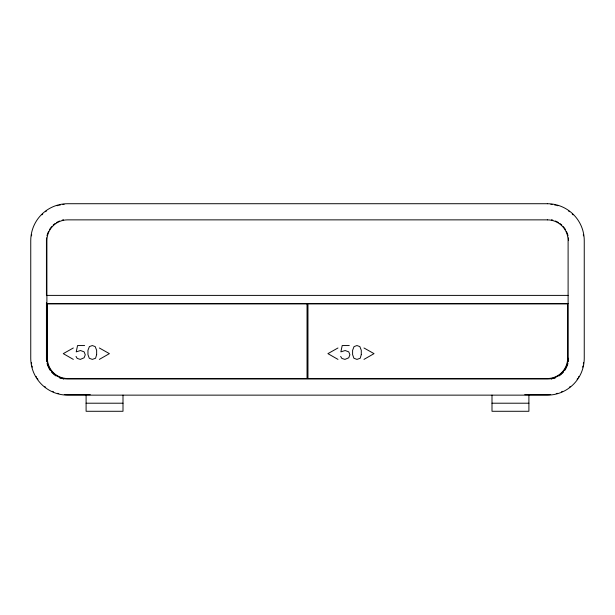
<?xml version="1.0" encoding="UTF-8"?>
<svg xmlns="http://www.w3.org/2000/svg" width="615" height="615" viewBox="0 0 615 615"><rect width="100%" height="100%" fill="white"/><g stroke="black" fill="none" stroke-linecap="round" stroke-linejoin="round"><path stroke-width="0.92" d="M99.338 359.391L109.393 353.64L99.338 347.982M363.98 359.391L374.035 353.64L363.98 347.982M73.316 347.982L63.268 353.64L73.316 359.391M337.966 347.982L327.91 353.64L337.966 359.391M46.894 295.392L568.106 295.392M46.894 303.464L568.106 303.464M84.632 345.553L77.559 345.553L76.222 351.857L80.519 350.527L84.109 351.857L85.262 354.763L84.109 357.784L80.311 359.391L77.221 358.43L76.014 356.416M349.274 345.553L342.201 345.553L340.871 351.857L345.161 350.527L348.751 351.857L349.904 354.763L348.751 357.784L344.954 359.391L341.863 358.43L340.656 356.416M90.251 394.676L67.65 394.676A36.439 36.439 0 0 1 64.291 394.523M524.749 394.676L547.35 394.676A36.439 36.439 0 0 0 550.709 394.523M86.1 403.209L123 403.209M492 403.209L528.9 403.209M528.9 395.138L528.9 411.281L492 411.281L492 395.138M123 395.138L123 411.281L86.1 411.281L86.1 395.138M46.433 295.123L46.433 240.619A21.218 21.218 0 0 1 46.617 237.851M46.433 302.772L46.433 358.238A21.218 21.218 0 0 0 46.686 361.489M551.486 219.809A21.218 21.218 0 0 1 552.839 220.124M555.468 221.016A21.218 21.218 0 0 1 556.106 221.292M556.736 221.592A21.218 21.218 0 0 1 557.351 221.907M557.959 222.246A21.218 21.218 0 0 1 558.551 222.599M559.712 223.376A21.218 21.218 0 0 1 561.856 225.136M563.302 226.628A21.218 21.218 0 0 1 564.186 227.704M564.593 228.257A21.218 21.218 0 0 1 565.37 229.418M566.377 231.232A21.218 21.218 0 0 1 566.676 231.863M566.953 232.501A21.218 21.218 0 0 1 567.445 233.8M567.653 234.461A21.218 21.218 0 0 1 568.014 235.799M568.383 237.851A21.218 21.218 0 0 1 568.567 240.619M568.567 358.238A21.218 21.218 0 0 1 568.314 361.489M567.929 363.411A21.218 21.218 0 0 1 567.568 364.672M567.361 365.287A21.218 21.218 0 0 1 566.892 366.509M566.623 367.109A21.218 21.218 0 0 1 566.346 367.693M566.046 368.277A21.218 21.218 0 0 1 565.723 368.846M565.393 369.407A21.218 21.218 0 0 1 564.67 370.499M563.463 372.044A21.218 21.218 0 0 1 562.118 373.466M561.641 373.92A21.218 21.218 0 0 1 560.649 374.766M560.134 375.173A21.218 21.218 0 0 1 559.073 375.926M555.622 377.779A21.218 21.218 0 0 1 555.014 378.025M554.399 378.248A21.218 21.218 0 0 1 553.784 378.456M551.886 378.963A21.218 21.218 0 0 1 551.248 379.094M583.512 362.712A36.439 36.439 0 0 1 583.358 363.826M582.943 366.033A36.439 36.439 0 0 1 582.689 367.124M578.907 376.457A36.439 36.439 0 0 1 578.331 377.418M577.723 378.363A36.439 36.439 0 0 1 577.093 379.294M570.197 386.627A36.439 36.439 0 0 1 569.305 387.319M562.579 391.34A36.439 36.439 0 0 1 561.557 391.793M557.321 393.285A36.439 36.439 0 0 1 556.237 393.577M550.925 204.357A36.439 36.439 0 0 1 552.109 204.495M554.461 204.88A36.439 36.439 0 0 1 555.622 205.133M556.783 205.425A36.439 36.439 0 0 1 557.928 205.748M568.575 210.999A36.439 36.439 0 0 1 569.536 211.714M572.258 214.02A36.439 36.439 0 0 1 573.119 214.85M583.304 234.684A36.439 36.439 0 0 1 583.474 235.86M46.986 235.799A21.218 21.218 0 0 1 47.347 234.461M47.555 233.8A21.218 21.218 0 0 1 48.047 232.501M48.324 231.863A21.218 21.218 0 0 1 48.623 231.232M49.631 229.418A21.218 21.218 0 0 1 50.407 228.257M50.814 227.704A21.218 21.218 0 0 1 51.698 226.628M53.144 225.136A21.218 21.218 0 0 1 55.289 223.376M56.449 222.599A21.218 21.218 0 0 1 57.041 222.246M57.649 221.907A21.218 21.218 0 0 1 58.264 221.592M58.894 221.292A21.218 21.218 0 0 1 59.532 221.016M62.161 220.124A21.218 21.218 0 0 1 63.514 219.809M63.752 379.094A21.218 21.218 0 0 1 63.114 378.963M61.216 378.456A21.218 21.218 0 0 1 60.601 378.248M59.986 378.025A21.218 21.218 0 0 1 59.378 377.779M55.927 375.926A21.218 21.218 0 0 1 54.866 375.173M54.351 374.766A21.218 21.218 0 0 1 53.359 373.92M52.882 373.466A21.218 21.218 0 0 1 51.537 372.044M50.33 370.499A21.218 21.218 0 0 1 49.607 369.407M49.277 368.846A21.218 21.218 0 0 1 48.954 368.277M48.654 367.693A21.218 21.218 0 0 1 48.377 367.109M48.108 366.509A21.218 21.218 0 0 1 47.639 365.287M47.432 364.672A21.218 21.218 0 0 1 47.071 363.411M58.763 393.577A36.439 36.439 0 0 1 57.679 393.285M53.444 391.793A36.439 36.439 0 0 1 52.421 391.34M45.694 387.319A36.439 36.439 0 0 1 44.803 386.627M37.907 379.294A36.439 36.439 0 0 1 37.277 378.363M36.669 377.418A36.439 36.439 0 0 1 36.093 376.457M32.311 367.124A36.439 36.439 0 0 1 32.057 366.033M31.642 363.826A36.439 36.439 0 0 1 31.488 362.712M31.526 235.86A36.439 36.439 0 0 1 31.696 234.684M41.882 214.85A36.439 36.439 0 0 1 42.743 214.02M45.464 211.714A36.439 36.439 0 0 1 46.425 210.999M57.072 205.748A36.439 36.439 0 0 1 58.217 205.425M59.378 205.133A36.439 36.439 0 0 1 60.539 204.88M62.891 204.495A36.439 36.439 0 0 1 64.075 204.357M96.64 354.617L95.563 358.253L92.335 359.391L89.275 358.261L87.953 354.617L87.953 350.304L89.398 346.591L92.304 345.553L95.194 346.591L96.64 350.304L96.64 354.617M361.282 354.617L360.206 358.253L356.977 359.391L353.917 358.261L352.603 354.617L352.603 350.304L354.04 346.591L356.946 345.553L359.844 346.591L361.282 350.304L361.282 354.617M547.35 203.719L67.65 203.719A36.9 36.9 0 0 0 30.75 240.619L30.75 358.238A36.9 36.9 0 0 0 67.65 395.138L547.35 395.138A36.9 36.9 0 0 0 584.25 358.238L584.25 240.619A36.9 36.9 0 0 0 547.35 203.719M547.35 219.863L67.65 219.863A20.756 20.756 0 0 0 46.894 240.619L46.894 358.238A20.756 20.756 0 0 0 67.65 378.994L547.35 378.994A20.756 20.756 0 0 0 568.106 358.238L568.106 240.619A20.756 20.756 0 0 0 547.35 219.863M307.039 303.925L47.355 303.925L47.355 358.238A20.295 20.295 0 0 0 67.65 378.533L307.039 378.533L307.039 303.925M567.645 303.925L307.961 303.925L307.961 378.533L547.35 378.533A20.295 20.295 0 0 0 567.645 358.238L567.645 303.925"/></g></svg>
